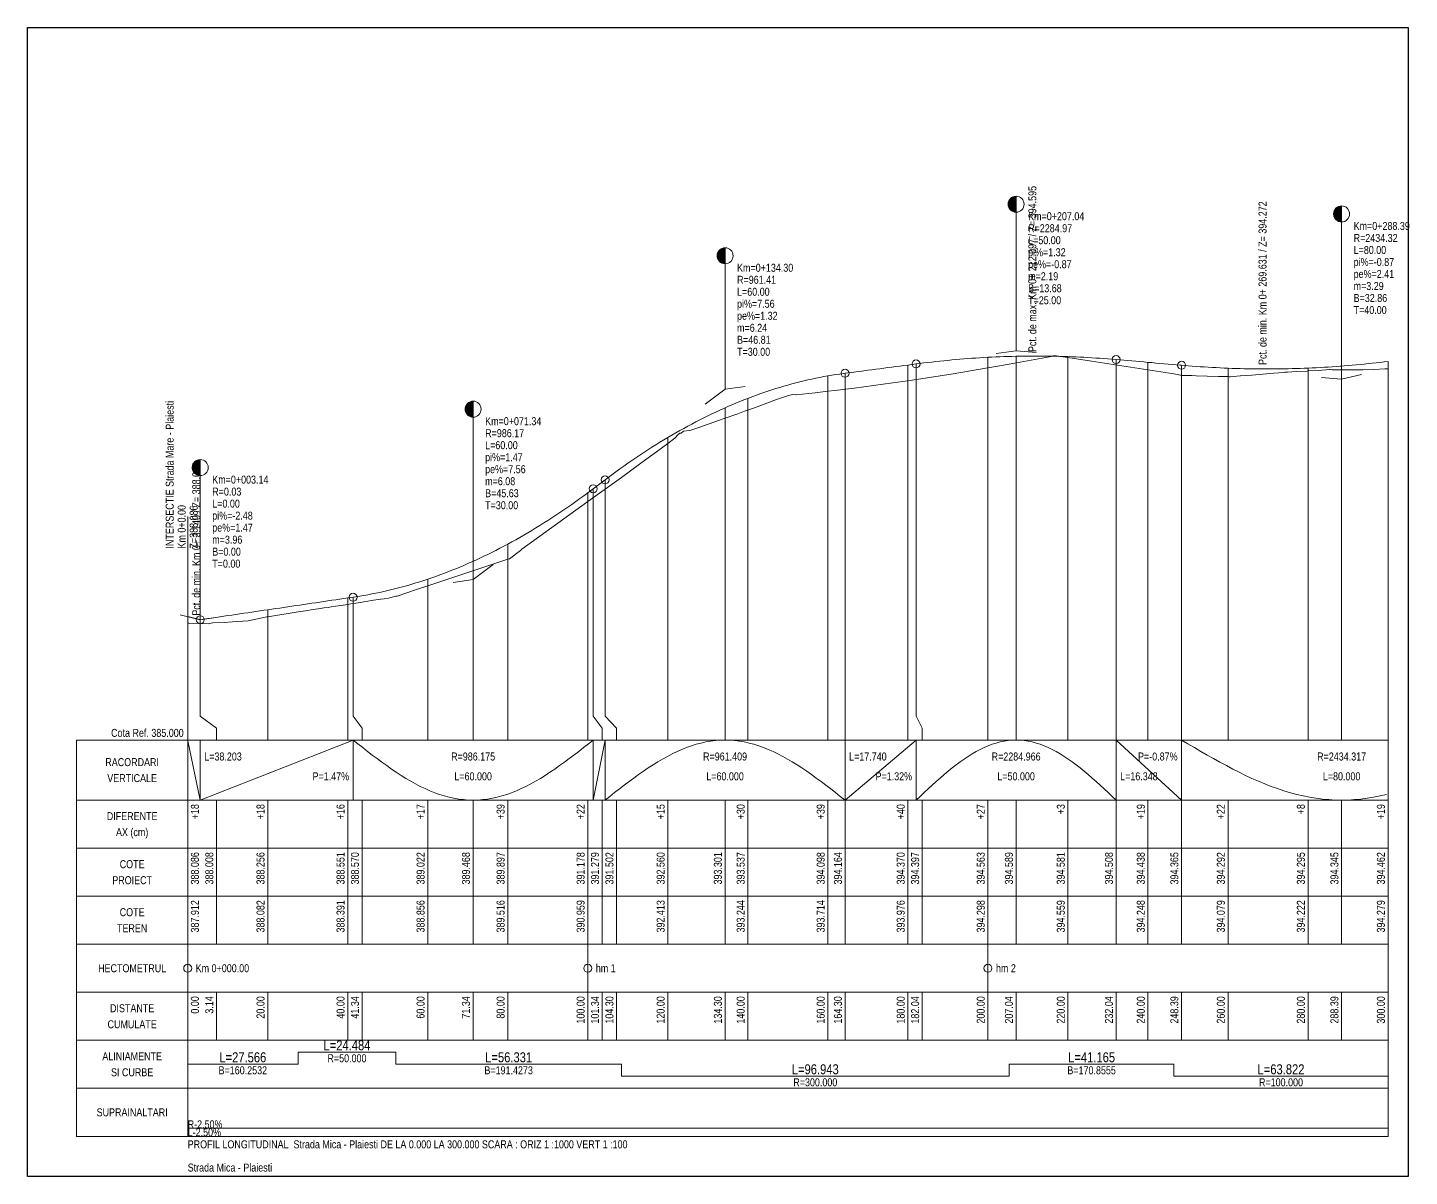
# Model space of a CAD drawing. Extents: x -600 to 1621, y -3670 to 287.
# Drawn here: x 0 to 345.3, y -3303.1 to -3016.1 of the extents above; entities that cross this region are included whole.
import ezdxf
from ezdxf.enums import TextEntityAlignment as Align

# ---------------------------------------------------------------- set-up
doc = ezdxf.new("R2010")
doc.units = 0
doc.layers.add('ARD-No Plot', color=7, linetype='Continuous', lineweight=0, plot=False)
doc.layers.add('Cartus', color=8, linetype='Continuous')
for name, color, linetype, lineweight in [('L-C. Ref', 7, 'Continuous', 0), ('L-cote-ex', 7, 'Continuous', 0), ('L-Cote-Pr', 7, 'Continuous', 0), ('L-Curbe', 7, 'Continuous', 0), ('L-Cut-Fill', 7, 'Continuous', 0), ('L-Design', 7, 'Continuous', 0), ('L-Exist', 7, 'Continuous', 0), ('L-Intersectii', 7, 'Continuous', 0), ('L-LINES', 7, 'Continuous', 0), ('L-Min-Max', 7, 'Continuous', 0), ('L-Pante-Tran', 7, 'Continuous', 0), ('L-rac-Vert', 7, 'Continuous', 0), ('L-TEXT', 7, 'Continuous', 0)]:
    doc.layers.add(name, color=color, linetype=linetype, lineweight=lineweight)
doc.styles.add('Arial', font='arial.ttf', dxfattribs={"width": 0.8})

# ---------------------------------------------------------------- blocks, each defined once
blk = doc.blocks.new('A3_TRANSV_ALIN_TIRENA')
at = {"layer": 'Cartus'}
blk.add_lwpolyline([(0, 0), (0, 287), (345, 287), (345, 0)], close=True, dxfattribs=at)

msp = doc.modelspace()

# ---------------------------------------------------------------- linework, layer by layer
at = {"layer": 'L-Curbe'}
for p, q in [((67.57, -3275.08), (67.57, -3272.08)), ((67.57, -3272.08), (92.05, -3272.08)), ((92.05, -3272.08), (92.05, -3275.08)), ((40, -3275.08), (67.57, -3275.08)), ((92.05, -3275.08), (148.38, -3275.08)), ((148.38, -3275.08), (148.38, -3278.08)), ((245.32, -3278.08), (245.32, -3275.08)), ((245.32, -3275.08), (286.49, -3275.08)), ((286.49, -3275.08), (286.49, -3278.08)), ((148.38, -3278.08), (245.32, -3278.08)), ((286.49, -3278.08), (340, -3278.08))]:
    msp.add_line(p, q, dxfattribs=at)
at = {"layer": 'L-Design'}
msp.add_lwpolyline([(40, -3163.22), (41, -3163.47), (42, -3163.72), (43, -3163.97), (43.14, -3164), (44, -3163.87), (45, -3163.73), (46, -3163.58), (47, -3163.43), (48, -3163.28), (49, -3163.14), (50, -3162.99), (51, -3162.84), (52, -3162.7), (53, -3162.55), (54, -3162.4), (55, -3162.25), (56, -3162.11), (57, -3161.96), (58, -3161.81), (59, -3161.66), (60, -3161.52), (61, -3161.37), (62, -3161.22), (63, -3161.08), (64, -3160.93), (65, -3160.78), (66, -3160.63), (67, -3160.49), (68, -3160.34), (69, -3160.19), (70, -3160.05), (71, -3159.9), (72, -3159.75), (73, -3159.6), (74, -3159.46), (75, -3159.31), (76, -3159.16), (77, -3159.01), (78, -3158.87), (79, -3158.72), (80, -3158.57), (81, -3158.43), (81.34, -3158.38), (82, -3158.28), (83, -3158.12), (84, -3157.95), (85, -3157.77), (86, -3157.58), (87, -3157.38), (88, -3157.17), (89, -3156.95), (90, -3156.72), (91, -3156.48), (92, -3156.23), (93, -3155.97), (94, -3155.7), (95, -3155.42), (96, -3155.13), (97, -3154.83), (98, -3154.52), (99, -3154.2), (100, -3153.86), (101, -3153.52), (102, -3153.17), (103, -3152.81), (104, -3152.44), (105, -3152.05), (106, -3151.66), (107, -3151.26), (108, -3150.85), (109, -3150.43), (110, -3149.99), (111, -3149.55), (111.34, -3149.4), (112, -3149.1), (113, -3148.63), (114, -3148.16), (115, -3147.68), (116, -3147.18), (117, -3146.68), (118, -3146.17), (119, -3145.64), (120, -3145.11), (121, -3144.56), (122, -3144.01), (123, -3143.44), (124, -3142.87), (125, -3142.28), (126, -3141.69), (127, -3141.08), (128, -3140.47), (129, -3139.84), (130, -3139.21), (131, -3138.56), (132, -3137.91), (133, -3137.24), (134, -3136.56), (135, -3135.88), (136, -3135.18), (137, -3134.48), (138, -3133.76), (139, -3133.03), (140, -3132.3), (141, -3131.55), (141.34, -3131.29), (142, -3130.79), (143, -3130.04), (144, -3129.28), (144.3, -3129.06), (145, -3128.53), (146, -3127.79), (147, -3127.05), (148, -3126.33), (149, -3125.62), (150, -3124.92), (151, -3124.23), (152, -3123.55), (153, -3122.88), (154, -3122.22), (155, -3121.57), (156, -3120.93), (157, -3120.3), (158, -3119.68), (159, -3119.07), (160, -3118.47), (161, -3117.89), (162, -3117.31), (163, -3116.74), (164, -3116.19), (165, -3115.64), (166, -3115.11), (167, -3114.58), (168, -3114.07), (169, -3113.56), (170, -3113.07), (171, -3112.59), (172, -3112.12), (173, -3111.65), (174, -3111.2), (174.3, -3111.07), (175, -3110.76), (176, -3110.33), (177, -3109.91), (178, -3109.5), (179, -3109.1), (180, -3108.71), (181, -3108.33), (182, -3107.96), (183, -3107.6), (184, -3107.25), (185, -3106.92), (186, -3106.59), (187, -3106.27), (188, -3105.97), (189, -3105.67), (190, -3105.39), (191, -3105.11), (192, -3104.85), (193, -3104.59), (194, -3104.35), (195, -3104.11), (196, -3103.89), (197, -3103.68), (198, -3103.48), (199, -3103.28), (200, -3103.1), (201, -3102.93), (202, -3102.77), (203, -3102.62), (204, -3102.48), (204.3, -3102.44), (205, -3102.35), (206, -3102.22), (207, -3102.09), (208, -3101.95), (209, -3101.82), (210, -3101.69), (211, -3101.56), (212, -3101.43), (213, -3101.3), (214, -3101.16), (215, -3101.03), (216, -3100.9), (217, -3100.77), (218, -3100.64), (219, -3100.51), (220, -3100.38), (221, -3100.24), (222, -3100.11), (222.04, -3100.11), (223, -3099.98), (224, -3099.86), (225, -3099.74), (226, -3099.62), (227, -3099.51), (228, -3099.4), (229, -3099.3), (230, -3099.2), (231, -3099.1), (232, -3099.01), (233, -3098.93), (234, -3098.85), (235, -3098.77), (236, -3098.7), (237, -3098.63), (238, -3098.57), (239, -3098.51), (240, -3098.45), (241, -3098.4), (242, -3098.35), (243, -3098.31), (244, -3098.27), (245, -3098.24), (246, -3098.21), (247, -3098.19), (247.04, -3098.19), (248, -3098.17), (249, -3098.15), (250, -3098.14), (251, -3098.13), (252, -3098.13), (253, -3098.13), (254, -3098.14), (255, -3098.15), (256, -3098.16), (257, -3098.18), (258, -3098.21), (259, -3098.23), (260, -3098.27), (261, -3098.3), (262, -3098.34), (263, -3098.39), (264, -3098.44), (265, -3098.49), (266, -3098.55), (267, -3098.62), (268, -3098.68), (269, -3098.76), (270, -3098.83), (271, -3098.91), (272, -3099), (272.04, -3099), (273, -3099.08), (274, -3099.17), (275, -3099.26), (276, -3099.35), (277, -3099.43), (278, -3099.52), (279, -3099.61), (280, -3099.7), (281, -3099.78), (282, -3099.87), (283, -3099.96), (284, -3100.04), (285, -3100.13), (286, -3100.22), (287, -3100.31), (288, -3100.39), (288.39, -3100.43), (289, -3100.48), (290, -3100.56), (291, -3100.64), (292, -3100.72), (293, -3100.79), (294, -3100.85), (295, -3100.91), (296, -3100.97), (297, -3101.03), (298, -3101.08), (299, -3101.12), (300, -3101.16), (301, -3101.2), (302, -3101.23), (303, -3101.26), (304, -3101.29), (305, -3101.31), (306, -3101.33), (307, -3101.34), (308, -3101.35), (309, -3101.35), (310, -3101.35), (311, -3101.35), (312, -3101.34), (313, -3101.33), (314, -3101.32), (315, -3101.3), (316, -3101.27), (317, -3101.24), (318, -3101.21), (319, -3101.17), (320, -3101.13), (321, -3101.09), (322, -3101.04), (323, -3100.99), (324, -3100.93), (325, -3100.87), (326, -3100.8), (327, -3100.73), (328, -3100.66), (328.39, -3100.63), (329, -3100.58), (330, -3100.5), (331, -3100.42), (332, -3100.33), (333, -3100.23), (334, -3100.13), (335, -3100.03), (336, -3099.93), (337, -3099.82), (338, -3099.7), (339, -3099.58), (340, -3099.46)], dxfattribs=at)
at = {"layer": 'L-Exist'}
for p, q in [((240.48, -3101.01), (245.32, -3100.14)), ((245.32, -3100.14), (256.27, -3098.13)), ((256.27, -3098.13), (256.4, -3098.09)), ((256.4, -3098.09), (256.57, -3098.08)), ((256.57, -3098.08), (256.63, -3098.07)), ((256.63, -3098.07), (256.72, -3098.05)), ((256.72, -3098.05), (256.94, -3098.04)), ((256.72, -3098.05), (256.72, -3098.05)), ((256.72, -3098.05), (256.72, -3098.05)), ((256.94, -3098.04), (257.12, -3098.04)), ((257.12, -3098.04), (260, -3098.49)), ((260, -3098.49), (265.89, -3099.4)), ((265.89, -3099.4), (280, -3101.59)), ((216.24, -3104.86), (220, -3104.32)), ((220, -3104.32), (221.09, -3104.16)), ((221.09, -3104.16), (225.93, -3103.42)), ((225.93, -3103.42), (230.78, -3102.66)), ((230.78, -3102.66), (235.63, -3101.85)), ((235.63, -3101.85), (240, -3101.1)), ((240, -3101.1), (240.48, -3101.01)), ((280, -3101.59), (286.49, -3102.6)), ((286.49, -3102.6), (286.91, -3102.67)), ((286.91, -3102.67), (288.15, -3102.91)), ((288.15, -3102.91), (288.15, -3102.91)), ((288.15, -3102.91), (288.51, -3102.96)), ((288.51, -3102.96), (289.26, -3102.98)), ((289.26, -3102.98), (290.92, -3103.02)), ((290.92, -3103.02), (292.04, -3103.07)), ((292.04, -3103.07), (294.81, -3103.17)), ((294.81, -3103.17), (297.59, -3103.23)), ((297.59, -3103.23), (299.69, -3103.26)), ((299.69, -3103.26), (299.69, -3103.26)), ((299.69, -3103.26), (300, -3103.28)), ((300, -3103.28), (300.36, -3103.31)), ((300.36, -3103.31), (300.58, -3103.32)), ((300.58, -3103.32), (303.02, -3103.07)), ((300.58, -3103.32), (300.58, -3103.32)), ((300.58, -3103.32), (300.58, -3103.32)), ((303.02, -3103.07), (303.14, -3103.06)), ((303.02, -3103.07), (303.02, -3103.07)), ((303.14, -3103.06), (305.91, -3102.87)), ((305.91, -3102.87), (308.69, -3102.65)), ((308.69, -3102.65), (311.46, -3102.42)), ((311.46, -3102.42), (313.92, -3102.21)), ((313.92, -3102.21), (314.24, -3102.19)), ((313.92, -3102.21), (313.92, -3102.21)), ((314.24, -3102.19), (314.88, -3102.14)), ((314.88, -3102.14), (317.01, -3102.03)), ((317.01, -3102.03), (319.79, -3101.87)), ((319.79, -3101.87), (320, -3101.86)), ((320, -3101.86), (322.56, -3101.7)), ((322.56, -3101.7), (325.34, -3101.52)), ((325.34, -3101.52), (325.53, -3101.51)), ((325.53, -3101.51), (326.06, -3101.59)), ((326.06, -3101.59), (326.06, -3101.59)), ((326.06, -3101.59), (328.11, -3101.61)), ((328.11, -3101.61), (330.89, -3101.6)), ((330.89, -3101.6), (333.66, -3101.55)), ((333.66, -3101.55), (336.44, -3101.46)), ((336.44, -3101.46), (339.21, -3101.33)), ((339.21, -3101.33), (340, -3101.29)), ((189.64, -3108.16), (191.1, -3107.7)), ((191.1, -3107.7), (192, -3107.8)), ((192, -3107.8), (192.11, -3107.81)), ((192.11, -3107.81), (196.85, -3107.3)), ((196.85, -3107.3), (200, -3106.94)), ((200, -3106.94), (201.7, -3106.74)), ((201.7, -3106.74), (206.55, -3106.15)), ((206.55, -3106.15), (211.39, -3105.52)), ((211.39, -3105.52), (216.24, -3104.86)), ((180, -3111.64), (182.31, -3110.8)), ((182.31, -3110.8), (187.16, -3109.02)), ((187.16, -3109.02), (188.92, -3108.37)), ((188.92, -3108.37), (189.64, -3108.16)), ((188.92, -3108.37), (188.92, -3108.37)), ((189.64, -3108.16), (189.64, -3108.16)), ((189.64, -3108.16), (189.64, -3108.16)), ((167.77, -3115.96), (172.62, -3114.27)), ((172.62, -3114.27), (174.11, -3113.74)), ((174.11, -3113.74), (177.46, -3112.53)), ((177.46, -3112.53), (179.2, -3111.92)), ((179.2, -3111.92), (180, -3111.64)), ((161.72, -3118.67), (162.62, -3117.72)), ((162.62, -3117.72), (162.92, -3117.45)), ((162.92, -3117.45), (162.95, -3117.43)), ((162.95, -3117.43), (163.37, -3117.4)), ((163.37, -3117.4), (163.94, -3116.86)), ((163.37, -3117.4), (163.37, -3117.4)), ((163.37, -3117.4), (163.37, -3117.4)), ((163.94, -3116.86), (165.48, -3116.74)), ((165.48, -3116.74), (167.77, -3115.96)), ((153.23, -3124.92), (158.07, -3121.37)), ((158.07, -3121.37), (160, -3119.95)), ((160, -3119.95), (161.72, -3118.67)), ((148.38, -3128.44), (153.23, -3124.92)), ((140, -3134.49), (148.38, -3128.44)), ((123.47, -3146.42), (140, -3134.49)), ((110.29, -3152.12), (120, -3148.91)), ((120, -3148.91), (120.45, -3148.77)), ((120.45, -3148.77), (123.18, -3146.74)), ((120.45, -3148.77), (120.45, -3148.77)), ((120.45, -3148.77), (120.45, -3148.77)), ((123.18, -3146.74), (123.47, -3146.42)), ((100, -3155.52), (110.29, -3152.12)), ((97.21, -3156.44), (100, -3155.52)), ((82.63, -3159.75), (84.52, -3159.45)), ((84.52, -3159.45), (86.4, -3159.15)), ((86.4, -3159.15), (88.2, -3158.87)), ((88.2, -3158.87), (88.28, -3158.86)), ((88.28, -3158.86), (89.09, -3158.81)), ((89.09, -3158.81), (90.17, -3158.58)), ((90.17, -3158.58), (90.76, -3158.45)), ((90.76, -3158.45), (92.05, -3158.15)), ((92.05, -3158.15), (92.06, -3158.15)), ((92.06, -3158.15), (92.36, -3158.08)), ((92.36, -3158.08), (97.21, -3156.44)), ((92.36, -3158.08), (92.36, -3158.08)), ((60.57, -3163.17), (67.57, -3162.06)), ((67.57, -3162.06), (69.45, -3161.76)), ((69.45, -3161.76), (71.33, -3161.47)), ((71.33, -3161.47), (73.22, -3161.19)), ((73.22, -3161.19), (74.06, -3161.06)), ((74.06, -3161.06), (75.1, -3160.92)), ((75.1, -3160.92), (75.87, -3160.82)), ((75.87, -3160.82), (76.98, -3160.65)), ((76.98, -3160.65), (78.87, -3160.35)), ((78.87, -3160.35), (80, -3160.17)), ((80, -3160.17), (80.75, -3160.05)), ((80.75, -3160.05), (82.63, -3159.75)), ((40, -3164.96), (40.15, -3164.89)), ((40, -3164.96), (40, -3164.96)), ((40, -3164.96), (40, -3164.96)), ((40.15, -3164.89), (40.18, -3164.88)), ((40.15, -3164.89), (40.15, -3164.89)), ((40.18, -3164.88), (40.22, -3164.87)), ((40.22, -3164.87), (40.25, -3164.86)), ((40.25, -3164.86), (40.25, -3164.86)), ((40.25, -3164.86), (45.08, -3165.05)), ((45.08, -3165.05), (46.25, -3164.77)), ((46.25, -3164.77), (49.09, -3164.74)), ((46.25, -3164.77), (46.25, -3164.77)), ((49.09, -3164.74), (51.16, -3164.55)), ((49.09, -3164.74), (49.09, -3164.74)), ((51.16, -3164.55), (55.13, -3164.28)), ((55.13, -3164.28), (59.79, -3163.32)), ((55.13, -3164.28), (55.13, -3164.28)), ((59.79, -3163.32), (59.94, -3163.27)), ((59.94, -3163.27), (60, -3163.26)), ((59.94, -3163.27), (59.94, -3163.27)), ((60, -3163.26), (60.57, -3163.17))]:
    msp.add_line(p, q, dxfattribs=at)
at = {"layer": 'L-Intersectii'}
msp.add_line((40, -3173.22), (40, -3138.22), dxfattribs=at)
at = {"layer": 'L-LINES'}
for p, q in [((220, -3194.08), (220, -3100.38)), ((222.04, -3188.08), (222.04, -3100.11)), ((240, -3194.08), (240, -3098.45)), ((247.04, -3194.08), (247.04, -3098.19)), ((260, -3194.08), (260, -3098.27)), ((272.04, -3194.08), (272.04, -3099)), ((280, -3194.08), (280, -3099.7)), ((288.39, -3194.08), (288.39, -3100.43)), ((328.39, -3194.08), (328.39, -3100.63)), ((340, -3194.08), (340, -3099.46)), ((200, -3194.08), (200, -3103.1)), ((204.3, -3194.08), (204.3, -3102.44)), ((300, -3194.08), (300, -3101.16)), ((320, -3194.08), (320, -3101.13)), ((174.3, -3194.08), (174.3, -3111.07)), ((180, -3194.08), (180, -3108.71)), ((160, -3194.08), (160, -3118.47)), ((141.34, -3188.08), (141.34, -3131.29)), ((144.3, -3188.08), (144.3, -3129.06)), ((140, -3194.08), (140, -3132.3)), ((120, -3194.08), (120, -3145.11)), ((111.34, -3194.08), (111.34, -3149.4)), ((100, -3194.08), (100, -3153.86)), ((80, -3194.08), (80, -3158.57)), ((81.34, -3188.08), (81.34, -3158.38)), ((60, -3194.08), (60, -3161.52)), ((40, -3194.08), (40, -3163.22)), ((43.14, -3188.08), (43.14, -3164)), ((47.2, -3191.08), (43.14, -3188.08)), ((83.6, -3191.08), (81.34, -3188.08)), ((143.6, -3191.08), (141.34, -3188.08)), ((147.2, -3191.08), (144.3, -3188.08)), ((223.6, -3191.08), (222.04, -3188.08)), ((12.24, -3209.08), (12.24, -3194.08)), ((12.24, -3194.08), (40, -3194.08)), ((40, -3194.08), (340, -3194.08)), ((40, -3209.08), (40, -3194.08)), ((47.2, -3194.08), (47.2, -3191.08)), ((83.6, -3194.08), (83.6, -3191.08)), ((143.6, -3194.08), (143.6, -3191.08)), ((147.2, -3194.08), (147.2, -3191.08)), ((223.6, -3194.08), (223.6, -3191.08)), ((340, -3209.08), (340, -3194.08)), ((12.24, -3221.08), (12.24, -3209.08)), ((12.24, -3209.08), (40, -3209.08)), ((40, -3209.08), (12.24, -3209.08)), ((40, -3209.08), (340, -3209.08)), ((40, -3221.08), (40, -3209.08)), ((40, -3209.08), (340, -3209.08)), ((40, -3221.08), (40, -3209.08)), ((47.2, -3221.08), (47.2, -3209.08)), ((60, -3221.08), (60, -3209.08)), ((80, -3221.08), (80, -3209.08)), ((83.6, -3221.08), (83.6, -3209.08)), ((100, -3221.08), (100, -3209.08)), ((111.34, -3221.08), (111.34, -3209.08)), ((120, -3221.08), (120, -3209.08)), ((140, -3221.08), (140, -3209.08)), ((143.6, -3221.08), (143.6, -3209.08)), ((147.2, -3221.08), (147.2, -3209.08)), ((160, -3221.08), (160, -3209.08)), ((174.3, -3221.08), (174.3, -3209.08)), ((180, -3221.08), (180, -3209.08)), ((200, -3221.08), (200, -3209.08)), ((204.3, -3221.08), (204.3, -3209.08)), ((220, -3221.08), (220, -3209.08)), ((223.6, -3221.08), (223.6, -3209.08)), ((240, -3221.08), (240, -3209.08)), ((247.04, -3221.08), (247.04, -3209.08)), ((260, -3221.08), (260, -3209.08)), ((272.04, -3221.08), (272.04, -3209.08)), ((280, -3221.08), (280, -3209.08)), ((288.39, -3221.08), (288.39, -3209.08)), ((300, -3221.08), (300, -3209.08)), ((320, -3221.08), (320, -3209.08)), ((328.39, -3221.08), (328.39, -3209.08)), ((340, -3221.08), (340, -3209.08)), ((340, -3221.08), (340, -3209.08)), ((12.24, -3233.08), (12.24, -3221.08)), ((12.24, -3221.08), (40, -3221.08)), ((40, -3221.08), (12.24, -3221.08)), ((40, -3221.08), (340, -3221.08)), ((40, -3221.08), (340, -3221.08)), ((40, -3233.08), (40, -3221.08)), ((47.2, -3233.08), (47.2, -3221.08)), ((60, -3233.08), (60, -3221.08)), ((80, -3233.08), (80, -3221.08)), ((83.6, -3233.08), (83.6, -3221.08)), ((100, -3233.08), (100, -3221.08)), ((111.34, -3233.08), (111.34, -3221.08)), ((120, -3233.08), (120, -3221.08)), ((140, -3233.08), (140, -3221.08)), ((143.6, -3233.08), (143.6, -3221.08)), ((147.2, -3233.08), (147.2, -3221.08)), ((160, -3233.08), (160, -3221.08)), ((174.3, -3233.08), (174.3, -3221.08)), ((180, -3233.08), (180, -3221.08)), ((200, -3233.08), (200, -3221.08)), ((204.3, -3233.08), (204.3, -3221.08)), ((220, -3233.08), (220, -3221.08)), ((223.6, -3233.08), (223.6, -3221.08)), ((240, -3233.08), (240, -3221.08)), ((247.04, -3233.08), (247.04, -3221.08)), ((260, -3233.08), (260, -3221.08)), ((272.04, -3233.08), (272.04, -3221.08)), ((280, -3233.08), (280, -3221.08)), ((288.39, -3233.08), (288.39, -3221.08)), ((300, -3233.08), (300, -3221.08)), ((320, -3233.08), (320, -3221.08)), ((328.39, -3233.08), (328.39, -3221.08)), ((340, -3233.08), (340, -3221.08)), ((12.24, -3245.08), (12.24, -3233.08)), ((12.24, -3233.08), (40, -3233.08)), ((40, -3233.08), (12.24, -3233.08)), ((40, -3233.08), (340, -3233.08)), ((40, -3233.08), (340, -3233.08)), ((40, -3245.08), (40, -3233.08)), ((47.2, -3245.08), (47.2, -3233.08)), ((60, -3245.08), (60, -3233.08)), ((80, -3245.08), (80, -3233.08)), ((83.6, -3245.08), (83.6, -3233.08)), ((100, -3245.08), (100, -3233.08)), ((111.34, -3245.08), (111.34, -3233.08)), ((120, -3245.08), (120, -3233.08)), ((140, -3245.08), (140, -3233.08)), ((143.6, -3245.08), (143.6, -3233.08)), ((147.2, -3245.08), (147.2, -3233.08)), ((160, -3245.08), (160, -3233.08)), ((174.3, -3245.08), (174.3, -3233.08)), ((180, -3245.08), (180, -3233.08)), ((200, -3245.08), (200, -3233.08)), ((204.3, -3245.08), (204.3, -3233.08)), ((220, -3245.08), (220, -3233.08)), ((223.6, -3245.08), (223.6, -3233.08)), ((240, -3245.08), (240, -3233.08)), ((247.04, -3245.08), (247.04, -3233.08)), ((260, -3245.08), (260, -3233.08)), ((272.04, -3245.08), (272.04, -3233.08)), ((280, -3245.08), (280, -3233.08)), ((288.39, -3245.08), (288.39, -3233.08)), ((300, -3245.08), (300, -3233.08)), ((320, -3245.08), (320, -3233.08)), ((328.39, -3245.08), (328.39, -3233.08)), ((340, -3245.08), (340, -3233.08)), ((12.24, -3257.08), (12.24, -3245.08)), ((12.24, -3245.08), (40, -3245.08)), ((40, -3245.08), (12.24, -3245.08)), ((40, -3245.08), (340, -3245.08)), ((40, -3257.08), (40, -3245.08)), ((40, -3257.08), (40, -3245.08)), ((40, -3245.08), (340, -3245.08)), ((140, -3257.08), (140, -3245.08)), ((240, -3257.08), (240, -3245.08)), ((340, -3257.08), (340, -3245.08)), ((12.24, -3269.08), (12.24, -3257.08)), ((12.24, -3257.08), (40, -3257.08)), ((40, -3257.08), (12.24, -3257.08)), ((40, -3257.08), (340, -3257.08)), ((40, -3257.08), (340, -3257.08)), ((40, -3269.08), (40, -3257.08)), ((47.2, -3269.08), (47.2, -3257.08)), ((60, -3269.08), (60, -3257.08)), ((80, -3269.08), (80, -3257.08)), ((83.6, -3269.08), (83.6, -3257.08)), ((100, -3269.08), (100, -3257.08)), ((111.34, -3269.08), (111.34, -3257.08)), ((120, -3269.08), (120, -3257.08)), ((140, -3269.08), (140, -3257.08)), ((143.6, -3269.08), (143.6, -3257.08)), ((147.2, -3269.08), (147.2, -3257.08)), ((160, -3269.08), (160, -3257.08)), ((174.3, -3269.08), (174.3, -3257.08)), ((180, -3269.08), (180, -3257.08)), ((200, -3269.08), (200, -3257.08)), ((204.3, -3269.08), (204.3, -3257.08)), ((220, -3269.08), (220, -3257.08)), ((223.6, -3269.08), (223.6, -3257.08)), ((240, -3269.08), (240, -3257.08)), ((247.04, -3269.08), (247.04, -3257.08)), ((260, -3269.08), (260, -3257.08)), ((272.04, -3269.08), (272.04, -3257.08)), ((280, -3269.08), (280, -3257.08)), ((288.39, -3269.08), (288.39, -3257.08)), ((300, -3269.08), (300, -3257.08)), ((320, -3269.08), (320, -3257.08)), ((328.39, -3269.08), (328.39, -3257.08)), ((340, -3269.08), (340, -3257.08)), ((12.24, -3281.08), (12.24, -3269.08)), ((12.24, -3269.08), (40, -3269.08)), ((40, -3269.08), (12.24, -3269.08)), ((40, -3269.08), (340, -3269.08)), ((40, -3281.08), (40, -3269.08)), ((40, -3269.08), (340, -3269.08)), ((340, -3281.08), (340, -3269.08)), ((12.24, -3293.08), (12.24, -3281.08)), ((12.24, -3281.08), (40, -3281.08)), ((40, -3281.08), (12.24, -3281.08)), ((40, -3281.08), (340, -3281.08)), ((40, -3293.08), (40, -3281.08)), ((40, -3281.08), (340, -3281.08)), ((340, -3293.08), (340, -3281.08)), ((40, -3293.08), (12.24, -3293.08)), ((40, -3293.08), (340, -3293.08))]:
    msp.add_line(p, q, dxfattribs=at)
for centre in [(40, -3251.08), (140, -3251.08), (240, -3251.08)]:
    msp.add_circle(centre, 1, dxfattribs=at)
at = {"layer": 'L-Pante-Tran'}
for p, q in [((40, -3291.08), (60, -3291.08)), ((40, -3291.08), (60, -3291.08)), ((60, -3291.08), (80, -3291.08)), ((60, -3291.08), (80, -3291.08)), ((80, -3291.08), (100, -3291.08)), ((80, -3291.08), (100, -3291.08)), ((100, -3291.08), (120, -3291.08)), ((100, -3291.08), (120, -3291.08)), ((120, -3291.08), (140, -3291.08)), ((120, -3291.08), (140, -3291.08)), ((140, -3291.08), (160, -3291.08)), ((140, -3291.08), (160, -3291.08)), ((160, -3291.08), (180, -3291.08)), ((160, -3291.08), (180, -3291.08)), ((180, -3291.08), (200, -3291.08)), ((180, -3291.08), (200, -3291.08)), ((200, -3291.08), (220, -3291.08)), ((200, -3291.08), (220, -3291.08)), ((220, -3291.08), (240, -3291.08)), ((220, -3291.08), (240, -3291.08)), ((240, -3291.08), (260, -3291.08)), ((240, -3291.08), (260, -3291.08)), ((260, -3291.08), (280, -3291.08)), ((260, -3291.08), (280, -3291.08)), ((280, -3291.08), (300, -3291.08)), ((280, -3291.08), (300, -3291.08)), ((300, -3291.08), (320, -3291.08)), ((300, -3291.08), (320, -3291.08)), ((320, -3291.08), (340, -3291.08)), ((320, -3291.08), (340, -3291.08))]:
    msp.add_line(p, q, dxfattribs=at)
at = {"layer": 'L-rac-Vert'}
for p, q in [((245.16, -3059.49), (245.16, -3060.88)), ((245.19, -3059.42), (245.19, -3060.95)), ((245.22, -3059.35), (245.22, -3061.02)), ((245.26, -3059.28), (245.26, -3061.09)), ((245.29, -3059.21), (245.29, -3061.16)), ((245.33, -3059.14), (245.33, -3061.23)), ((245.38, -3059.08), (245.38, -3061.3)), ((245.42, -3059.01), (245.42, -3061.36)), ((245.47, -3058.95), (245.47, -3061.42)), ((245.52, -3058.89), (245.52, -3061.49)), ((245.57, -3058.83), (245.57, -3061.54)), ((245.62, -3058.77), (245.62, -3061.6)), ((245.68, -3058.72), (245.68, -3061.66)), ((245.74, -3058.67), (245.74, -3061.71)), ((245.8, -3058.62), (245.8, -3061.76)), ((245.86, -3058.57), (245.86, -3061.8)), ((245.93, -3058.52), (245.93, -3061.85)), ((245.99, -3058.48), (245.99, -3061.89)), ((246.06, -3058.44), (246.06, -3061.93)), ((246.13, -3058.4), (246.13, -3061.97)), ((246.2, -3058.37), (246.2, -3062)), ((246.27, -3058.34), (246.27, -3062.03)), ((246.35, -3058.31), (246.35, -3062.06)), ((246.42, -3058.28), (246.42, -3062.09)), ((246.5, -3058.26), (246.5, -3062.11)), ((246.57, -3058.24), (246.57, -3062.13)), ((246.65, -3058.22), (246.65, -3062.15)), ((246.73, -3058.21), (246.73, -3062.16)), ((246.8, -3058.2), (246.8, -3062.17)), ((246.88, -3058.19), (246.88, -3062.18)), ((246.96, -3058.19), (246.96, -3062.18)), ((247.04, -3096.82), (247.04, -3058.19)), ((245.04, -3060.03), (245.04, -3060.34)), ((245.04, -3060.11), (245.04, -3060.26)), ((245.05, -3059.95), (245.05, -3060.42)), ((245.06, -3059.87), (245.06, -3060.5)), ((245.08, -3059.8), (245.08, -3060.58)), ((245.09, -3059.72), (245.09, -3060.65)), ((245.11, -3059.64), (245.11, -3060.73)), ((245.14, -3059.57), (245.14, -3060.8)), ((326.39, -3062.47), (326.39, -3062.79)), ((326.39, -3062.55), (326.39, -3062.71)), ((326.4, -3062.4), (326.4, -3062.87)), ((326.41, -3062.32), (326.41, -3062.94)), ((326.42, -3062.24), (326.42, -3063.02)), ((326.44, -3062.16), (326.44, -3063.1)), ((326.46, -3062.09), (326.46, -3063.17)), ((326.48, -3062.01), (326.48, -3063.25)), ((326.51, -3061.94), (326.51, -3063.32)), ((326.54, -3061.87), (326.54, -3063.4)), ((326.57, -3061.79), (326.57, -3063.47)), ((326.6, -3061.72), (326.6, -3063.54)), ((326.64, -3061.65), (326.64, -3063.61)), ((326.68, -3061.59), (326.68, -3063.68)), ((326.72, -3061.52), (326.72, -3063.74)), ((326.77, -3061.46), (326.77, -3063.81)), ((326.82, -3061.39), (326.82, -3063.87)), ((326.87, -3061.33), (326.87, -3063.93)), ((326.92, -3061.27), (326.92, -3063.99)), ((326.97, -3061.22), (326.97, -3064.05)), ((327.03, -3061.16), (327.03, -3064.1)), ((327.09, -3061.11), (327.09, -3064.15)), ((327.15, -3061.06), (327.15, -3064.2)), ((327.21, -3061.01), (327.21, -3064.25)), ((327.27, -3060.97), (327.27, -3064.29)), ((327.34, -3060.93), (327.34, -3064.34)), ((327.41, -3060.89), (327.41, -3064.38)), ((327.48, -3060.85), (327.48, -3064.41)), ((327.55, -3060.82), (327.55, -3064.45)), ((327.62, -3060.78), (327.62, -3064.48)), ((327.69, -3060.76), (327.69, -3064.51)), ((327.77, -3060.73), (327.77, -3064.53)), ((327.84, -3060.71), (327.84, -3064.56)), ((327.92, -3060.69), (327.92, -3064.58)), ((328, -3060.67), (328, -3064.59)), ((328.07, -3060.66), (328.07, -3064.61)), ((328.15, -3060.65), (328.15, -3064.62)), ((328.23, -3060.64), (328.23, -3064.63)), ((328.31, -3060.63), (328.31, -3064.63)), ((328.39, -3103.92), (328.39, -3060.63)), ((172.3, -3072.91), (172.3, -3073.23)), ((172.3, -3072.99), (172.3, -3073.15)), ((172.31, -3072.83), (172.31, -3073.3)), ((172.32, -3072.76), (172.32, -3073.38)), ((172.34, -3072.68), (172.34, -3073.46)), ((172.35, -3072.6), (172.35, -3073.54)), ((172.37, -3072.53), (172.37, -3073.61)), ((172.4, -3072.45), (172.4, -3073.69)), ((172.42, -3072.38), (172.42, -3073.76)), ((172.45, -3072.3), (172.45, -3073.83)), ((172.48, -3072.23), (172.48, -3073.91)), ((172.52, -3072.16), (172.52, -3073.98)), ((172.55, -3072.09), (172.55, -3074.05)), ((172.59, -3072.02), (172.59, -3074.11)), ((172.64, -3071.96), (172.64, -3074.18)), ((172.68, -3071.89), (172.68, -3074.24)), ((172.73, -3071.83), (172.73, -3074.31)), ((172.78, -3071.77), (172.78, -3074.37)), ((172.83, -3071.71), (172.83, -3074.43)), ((172.88, -3071.65), (172.88, -3074.48)), ((172.94, -3071.6), (172.94, -3074.54)), ((173, -3071.55), (173, -3074.59)), ((173.06, -3071.5), (173.06, -3074.64)), ((173.12, -3071.45), (173.12, -3074.69)), ((173.19, -3071.41), (173.19, -3074.73)), ((173.25, -3071.36), (173.25, -3074.77)), ((173.32, -3071.32), (173.32, -3074.81)), ((173.39, -3071.29), (173.39, -3074.85)), ((173.46, -3071.25), (173.46, -3074.88)), ((173.53, -3071.22), (173.53, -3074.92)), ((173.61, -3071.19), (173.61, -3074.94)), ((173.68, -3071.17), (173.68, -3074.97)), ((173.76, -3071.14), (173.76, -3074.99)), ((173.83, -3071.12), (173.83, -3075.01)), ((173.91, -3071.11), (173.91, -3075.03)), ((173.99, -3071.09), (173.99, -3075.04)), ((174.06, -3071.08), (174.06, -3075.05)), ((174.14, -3071.07), (174.14, -3075.06)), ((174.22, -3071.07), (174.22, -3075.07)), ((174.3, -3106.39), (174.3, -3071.07)), ((242.04, -3097.48), (247.04, -3096.82)), ((247.04, -3096.82), (252.04, -3097.26)), ((323.39, -3103.48), (328.39, -3103.92)), ((328.39, -3103.92), (333.39, -3102.71)), ((169.3, -3110.17), (174.3, -3106.39)), ((174.3, -3106.39), (179.3, -3105.73)), ((109.34, -3111.32), (109.34, -3111.47)), ((109.35, -3111.24), (109.35, -3111.55)), ((109.36, -3111.16), (109.36, -3111.63)), ((109.37, -3111.08), (109.37, -3111.71)), ((109.38, -3111.01), (109.38, -3111.79)), ((109.4, -3110.93), (109.4, -3111.86)), ((109.42, -3110.85), (109.42, -3111.94)), ((109.44, -3110.78), (109.44, -3112.01)), ((109.47, -3110.7), (109.47, -3112.09)), ((109.5, -3110.63), (109.5, -3112.16)), ((109.53, -3110.56), (109.53, -3112.23)), ((109.56, -3110.49), (109.56, -3112.3)), ((109.6, -3110.42), (109.6, -3112.37)), ((109.64, -3110.35), (109.64, -3112.44)), ((109.68, -3110.28), (109.68, -3112.51)), ((109.72, -3110.22), (109.72, -3112.57)), ((109.77, -3110.16), (109.77, -3112.63)), ((109.82, -3110.1), (109.82, -3112.69)), ((109.87, -3110.04), (109.87, -3112.75)), ((109.93, -3109.98), (109.93, -3112.81)), ((109.99, -3109.93), (109.99, -3112.86)), ((110.04, -3109.87), (110.04, -3112.92)), ((110.1, -3109.82), (110.1, -3112.97)), ((110.17, -3109.78), (110.17, -3113.01)), ((110.23, -3109.73), (110.23, -3113.06)), ((110.3, -3109.69), (110.3, -3113.1)), ((110.37, -3109.65), (110.37, -3113.14)), ((110.44, -3109.61), (110.44, -3113.18)), ((110.51, -3109.58), (110.51, -3113.21)), ((110.58, -3109.55), (110.58, -3113.24)), ((110.65, -3109.52), (110.65, -3113.27)), ((110.72, -3109.49), (110.72, -3113.3)), ((110.8, -3109.47), (110.8, -3113.32)), ((110.88, -3109.45), (110.88, -3113.34)), ((110.95, -3109.43), (110.95, -3113.36)), ((111.03, -3109.42), (111.03, -3113.37)), ((111.11, -3109.41), (111.11, -3113.38)), ((111.19, -3109.4), (111.19, -3113.39)), ((111.26, -3109.4), (111.26, -3113.39)), ((111.34, -3153.96), (111.34, -3109.4)), ((41.36, -3125.09), (41.36, -3126.91)), ((41.39, -3125.02), (41.39, -3126.98)), ((41.43, -3124.95), (41.43, -3127.04)), ((41.48, -3124.89), (41.48, -3127.11)), ((41.52, -3124.82), (41.52, -3127.18)), ((41.57, -3124.76), (41.57, -3127.24)), ((41.62, -3124.7), (41.62, -3127.3)), ((41.67, -3124.64), (41.67, -3127.36)), ((41.73, -3124.59), (41.73, -3127.41)), ((41.78, -3124.53), (41.78, -3127.47)), ((41.84, -3124.48), (41.84, -3127.52)), ((41.9, -3124.43), (41.9, -3127.57)), ((41.96, -3124.38), (41.96, -3127.62)), ((42.03, -3124.34), (42.03, -3127.66)), ((42.09, -3124.29), (42.09, -3127.7)), ((42.16, -3124.25), (42.16, -3127.74)), ((42.23, -3124.22), (42.23, -3127.78)), ((42.3, -3124.18), (42.3, -3127.82)), ((42.37, -3124.15), (42.37, -3127.85)), ((42.45, -3124.12), (42.45, -3127.88)), ((42.52, -3124.1), (42.52, -3127.9)), ((42.6, -3124.07), (42.6, -3127.92)), ((42.67, -3124.05), (42.67, -3127.94)), ((42.75, -3124.04), (42.75, -3127.96)), ((42.83, -3124.02), (42.83, -3127.98)), ((42.9, -3124.01), (42.9, -3127.99)), ((42.98, -3124.01), (42.98, -3127.99)), ((43.06, -3124), (43.06, -3128)), ((43.14, -3164), (43.14, -3124)), ((41.14, -3125.92), (41.14, -3126.08)), ((41.15, -3125.76), (41.15, -3126.23)), ((41.15, -3125.84), (41.15, -3126.16)), ((41.16, -3125.69), (41.16, -3126.31)), ((41.18, -3125.61), (41.18, -3126.39)), ((41.19, -3125.53), (41.19, -3126.47)), ((41.21, -3125.46), (41.21, -3126.54)), ((41.24, -3125.38), (41.24, -3126.62)), ((41.26, -3125.31), (41.26, -3126.69)), ((41.29, -3125.23), (41.29, -3126.77)), ((41.32, -3125.16), (41.32, -3126.84)), ((111.34, -3153.96), (116.34, -3150.18)), ((106.34, -3154.69), (111.34, -3153.96)), ((38.14, -3162.76), (43.14, -3164)), ((43.14, -3164), (48.14, -3163.26)), ((43.14, -3209.08), (43.14, -3194.08)), ((43.14, -3209.08), (43.14, -3194.08)), ((43.14, -3195.02), (43.14, -3194.08)), ((43.14, -3194.08), (43.14, -3195.02)), ((43.14, -3209.08), (81.34, -3194.08)), ((81.34, -3209.08), (81.34, -3194.08)), ((82.54, -3195.02), (81.34, -3194.08)), ((141.34, -3194.08), (140.14, -3195.02)), ((141.34, -3209.08), (141.34, -3194.08)), ((141.34, -3209.08), (144.3, -3194.08)), ((144.3, -3209.08), (144.3, -3194.08)), ((171.9, -3194.2), (170.7, -3194.34)), ((173.1, -3194.11), (171.9, -3194.2)), ((174.3, -3194.08), (173.1, -3194.11)), ((175.5, -3194.11), (174.3, -3194.08)), ((176.7, -3194.2), (175.5, -3194.11)), ((177.9, -3194.34), (176.7, -3194.2)), ((204.3, -3209.08), (204.3, -3194.08)), ((204.3, -3209.08), (222.04, -3194.08)), ((222.04, -3209.08), (222.04, -3194.08)), ((245.04, -3194.2), (244.04, -3194.34)), ((246.04, -3194.11), (245.04, -3194.2)), ((247.04, -3194.08), (246.04, -3194.11)), ((248.04, -3194.11), (247.04, -3194.08)), ((249.04, -3194.2), (248.04, -3194.11)), ((250.04, -3194.34), (249.04, -3194.2)), ((272.04, -3209.08), (272.04, -3194.08)), ((272.04, -3194.08), (288.39, -3209.08)), ((288.39, -3209.08), (288.39, -3194.08)), ((289.99, -3195.02), (288.39, -3194.08)), ((40, -3194.23), (43.14, -3209.08)), ((43.14, -3195.96), (43.14, -3195.02)), ((43.14, -3195.02), (43.14, -3195.96)), ((43.14, -3196.89), (43.14, -3195.96)), ((43.14, -3195.96), (43.14, -3196.89)), ((43.14, -3197.81), (43.14, -3196.89)), ((43.14, -3196.89), (43.14, -3197.81)), ((83.74, -3195.96), (82.54, -3195.02)), ((84.94, -3196.89), (83.74, -3195.96)), ((86.14, -3197.81), (84.94, -3196.89)), ((137.74, -3196.89), (136.54, -3197.81)), ((138.94, -3195.96), (137.74, -3196.89)), ((140.14, -3195.02), (138.94, -3195.96)), ((161.1, -3197.52), (159.9, -3198.14)), ((162.3, -3196.94), (161.1, -3197.52)), ((163.5, -3196.41), (162.3, -3196.94)), ((164.7, -3195.93), (163.5, -3196.41)), ((165.9, -3195.51), (164.7, -3195.93)), ((167.1, -3195.13), (165.9, -3195.51)), ((168.3, -3194.81), (167.1, -3195.13)), ((169.5, -3194.55), (168.3, -3194.81)), ((170.7, -3194.34), (169.5, -3194.55)), ((179.1, -3194.55), (177.9, -3194.34)), ((180.3, -3194.81), (179.1, -3194.55)), ((181.5, -3195.13), (180.3, -3194.81)), ((182.7, -3195.51), (181.5, -3195.13)), ((183.9, -3195.93), (182.7, -3195.51)), ((185.1, -3196.41), (183.9, -3195.93)), ((186.3, -3196.94), (185.1, -3196.41)), ((187.5, -3197.52), (186.3, -3196.94)), ((188.7, -3198.14), (187.5, -3197.52)), ((236.04, -3197.52), (235.04, -3198.14)), ((237.04, -3196.94), (236.04, -3197.52)), ((238.04, -3196.41), (237.04, -3196.94)), ((239.04, -3195.93), (238.04, -3196.41)), ((240.04, -3195.51), (239.04, -3195.93)), ((241.04, -3195.13), (240.04, -3195.51)), ((242.04, -3194.81), (241.04, -3195.13)), ((243.04, -3194.55), (242.04, -3194.81)), ((244.04, -3194.34), (243.04, -3194.55)), ((251.04, -3194.55), (250.04, -3194.34)), ((252.04, -3194.81), (251.04, -3194.55)), ((253.04, -3195.13), (252.04, -3194.81)), ((254.04, -3195.51), (253.04, -3195.13)), ((255.04, -3195.93), (254.04, -3195.51)), ((256.04, -3196.41), (255.04, -3195.93)), ((257.04, -3196.94), (256.04, -3196.41)), ((258.04, -3197.52), (257.04, -3196.94)), ((259.04, -3198.14), (258.04, -3197.52)), ((291.59, -3195.96), (289.99, -3195.02)), ((293.19, -3196.89), (291.59, -3195.96)), ((294.79, -3197.81), (293.19, -3196.89)), ((43.14, -3198.71), (43.14, -3197.81)), ((43.14, -3197.81), (43.14, -3198.71)), ((43.14, -3199.6), (43.14, -3198.71)), ((43.14, -3198.71), (43.14, -3199.6)), ((43.14, -3200.47), (43.14, -3199.6)), ((43.14, -3199.6), (43.14, -3200.47)), ((43.14, -3201.31), (43.14, -3200.47)), ((43.14, -3200.47), (43.14, -3201.31)), ((87.34, -3198.71), (86.14, -3197.81)), ((88.54, -3199.6), (87.34, -3198.71)), ((89.74, -3200.47), (88.54, -3199.6)), ((90.94, -3201.31), (89.74, -3200.47)), ((132.94, -3200.47), (131.74, -3201.31)), ((134.14, -3199.6), (132.94, -3200.47)), ((135.34, -3198.71), (134.14, -3199.6)), ((136.54, -3197.81), (135.34, -3198.71)), ((155.1, -3201.04), (153.9, -3201.85)), ((156.3, -3200.26), (155.1, -3201.04)), ((157.5, -3199.52), (156.3, -3200.26)), ((158.7, -3198.81), (157.5, -3199.52)), ((159.9, -3198.14), (158.7, -3198.81)), ((189.9, -3198.81), (188.7, -3198.14)), ((191.1, -3199.52), (189.9, -3198.81)), ((192.3, -3200.26), (191.1, -3199.52)), ((193.5, -3201.04), (192.3, -3200.26)), ((194.7, -3201.85), (193.5, -3201.04)), ((231.04, -3201.04), (230.04, -3201.85)), ((232.04, -3200.26), (231.04, -3201.04)), ((233.04, -3199.52), (232.04, -3200.26)), ((234.04, -3198.81), (233.04, -3199.52)), ((235.04, -3198.14), (234.04, -3198.81)), ((260.04, -3198.81), (259.04, -3198.14)), ((261.04, -3199.52), (260.04, -3198.81)), ((262.04, -3200.26), (261.04, -3199.52)), ((263.04, -3201.04), (262.04, -3200.26)), ((264.04, -3201.85), (263.04, -3201.04)), ((296.39, -3198.71), (294.79, -3197.81)), ((297.99, -3199.6), (296.39, -3198.71)), ((299.59, -3200.47), (297.99, -3199.6)), ((301.19, -3201.31), (299.59, -3200.47)), ((43.14, -3202.12), (43.14, -3201.31)), ((43.14, -3201.31), (43.14, -3202.12)), ((43.14, -3202.9), (43.14, -3202.12)), ((43.14, -3202.12), (43.14, -3202.9)), ((43.14, -3203.64), (43.14, -3202.9)), ((43.14, -3202.9), (43.14, -3203.64)), ((43.14, -3204.35), (43.14, -3203.64)), ((43.14, -3203.64), (43.14, -3204.35)), ((43.14, -3205.01), (43.14, -3204.35)), ((43.14, -3204.35), (43.14, -3205.01)), ((92.14, -3202.12), (90.94, -3201.31)), ((93.34, -3202.9), (92.14, -3202.12)), ((94.54, -3203.64), (93.34, -3202.9)), ((95.74, -3204.35), (94.54, -3203.64)), ((96.94, -3205.01), (95.74, -3204.35)), ((126.94, -3204.35), (125.74, -3205.01)), ((128.14, -3203.64), (126.94, -3204.35)), ((129.34, -3202.9), (128.14, -3203.64)), ((130.54, -3202.12), (129.34, -3202.9)), ((131.74, -3201.31), (130.54, -3202.12)), ((150.3, -3204.44), (149.1, -3205.35)), ((151.5, -3203.56), (150.3, -3204.44)), ((152.7, -3202.69), (151.5, -3203.56)), ((153.9, -3201.85), (152.7, -3202.69)), ((195.9, -3202.69), (194.7, -3201.85)), ((197.1, -3203.56), (195.9, -3202.69)), ((198.3, -3204.44), (197.1, -3203.56)), ((199.5, -3205.35), (198.3, -3204.44)), ((227.04, -3204.44), (226.04, -3205.35)), ((228.04, -3203.56), (227.04, -3204.44)), ((229.04, -3202.69), (228.04, -3203.56)), ((230.04, -3201.85), (229.04, -3202.69)), ((265.04, -3202.69), (264.04, -3201.85)), ((266.04, -3203.56), (265.04, -3202.69)), ((267.04, -3204.44), (266.04, -3203.56)), ((268.04, -3205.35), (267.04, -3204.44)), ((302.79, -3202.12), (301.19, -3201.31)), ((304.39, -3202.9), (302.79, -3202.12)), ((305.99, -3203.64), (304.39, -3202.9)), ((307.59, -3204.35), (305.99, -3203.64)), ((309.19, -3205.01), (307.59, -3204.35)), ((43.14, -3205.64), (43.14, -3205.01)), ((43.14, -3205.01), (43.14, -3205.64)), ((43.14, -3206.21), (43.14, -3205.64)), ((43.14, -3205.64), (43.14, -3206.21)), ((43.14, -3206.74), (43.14, -3206.21)), ((43.14, -3206.21), (43.14, -3206.74)), ((43.14, -3207.22), (43.14, -3206.74)), ((43.14, -3206.74), (43.14, -3207.22)), ((43.14, -3207.65), (43.14, -3207.22)), ((43.14, -3207.22), (43.14, -3207.65)), ((43.14, -3208.03), (43.14, -3207.65)), ((43.14, -3207.65), (43.14, -3208.03)), ((43.14, -3208.34), (43.14, -3208.03)), ((43.14, -3208.03), (43.14, -3208.34)), ((98.14, -3205.64), (96.94, -3205.01)), ((99.34, -3206.21), (98.14, -3205.64)), ((100.54, -3206.74), (99.34, -3206.21)), ((101.74, -3207.22), (100.54, -3206.74)), ((102.94, -3207.65), (101.74, -3207.22)), ((104.14, -3208.03), (102.94, -3207.65)), ((105.34, -3208.34), (104.14, -3208.03)), ((118.54, -3208.03), (117.34, -3208.34)), ((119.74, -3207.65), (118.54, -3208.03)), ((120.94, -3207.22), (119.74, -3207.65)), ((122.14, -3206.74), (120.94, -3207.22)), ((123.34, -3206.21), (122.14, -3206.74)), ((124.54, -3205.64), (123.34, -3206.21)), ((125.74, -3205.01), (124.54, -3205.64)), ((146.7, -3207.2), (145.5, -3208.14)), ((147.9, -3206.27), (146.7, -3207.2)), ((149.1, -3205.35), (147.9, -3206.27)), ((200.7, -3206.27), (199.5, -3205.35)), ((201.9, -3207.2), (200.7, -3206.27)), ((203.1, -3208.14), (201.9, -3207.2)), ((224.04, -3207.2), (223.04, -3208.14)), ((225.04, -3206.27), (224.04, -3207.2)), ((226.04, -3205.35), (225.04, -3206.27)), ((269.04, -3206.27), (268.04, -3205.35)), ((270.04, -3207.2), (269.04, -3206.27)), ((271.04, -3208.14), (270.04, -3207.2)), ((310.79, -3205.64), (309.19, -3205.01)), ((312.39, -3206.21), (310.79, -3205.64)), ((313.99, -3206.74), (312.39, -3206.21)), ((315.59, -3207.22), (313.99, -3206.74)), ((317.19, -3207.65), (315.59, -3207.22)), ((318.79, -3208.03), (317.19, -3207.65)), ((320.39, -3208.34), (318.79, -3208.03)), ((337.99, -3208.03), (336.39, -3208.34)), ((339.59, -3207.65), (337.99, -3208.03)), ((43.14, -3208.61), (43.14, -3208.34)), ((43.14, -3208.34), (43.14, -3208.61)), ((43.14, -3208.81), (43.14, -3208.61)), ((43.14, -3208.61), (43.14, -3208.81)), ((43.14, -3208.96), (43.14, -3208.81)), ((43.14, -3208.81), (43.14, -3208.96)), ((43.14, -3209.05), (43.14, -3208.96)), ((43.14, -3208.96), (43.14, -3209.05)), ((43.14, -3209.08), (43.14, -3209.05)), ((43.14, -3209.05), (43.14, -3209.08)), ((106.54, -3208.61), (105.34, -3208.34)), ((107.74, -3208.81), (106.54, -3208.61)), ((108.94, -3208.96), (107.74, -3208.81)), ((110.14, -3209.05), (108.94, -3208.96)), ((111.34, -3209.08), (110.14, -3209.05)), ((112.54, -3209.05), (111.34, -3209.08)), ((113.74, -3208.96), (112.54, -3209.05)), ((114.94, -3208.81), (113.74, -3208.96)), ((116.14, -3208.61), (114.94, -3208.81)), ((117.34, -3208.34), (116.14, -3208.61)), ((145.5, -3208.14), (144.3, -3209.08)), ((204.3, -3209.08), (203.1, -3208.14)), ((223.04, -3208.14), (222.04, -3209.08)), ((272.04, -3209.08), (271.04, -3208.14)), ((321.99, -3208.61), (320.39, -3208.34)), ((323.59, -3208.81), (321.99, -3208.61)), ((325.19, -3208.96), (323.59, -3208.81)), ((326.79, -3209.05), (325.19, -3208.96)), ((328.39, -3209.08), (326.79, -3209.05)), ((329.99, -3209.05), (328.39, -3209.08)), ((331.59, -3208.96), (329.99, -3209.05)), ((333.19, -3208.81), (331.59, -3208.96)), ((334.79, -3208.61), (333.19, -3208.81)), ((336.39, -3208.34), (334.79, -3208.61))]:
    msp.add_line(p, q, dxfattribs=at)
for centre, radius in [((247.04, -3060.19), 2), ((328.39, -3062.63), 2), ((174.3, -3073.07), 2), ((222.04, -3100.11), 1), ((272.04, -3099), 1), ((288.39, -3100.43), 1), ((204.3, -3102.44), 1), ((111.34, -3111.4), 2), ((43.14, -3126), 2), ((144.3, -3129.06), 1), ((141.34, -3131.29), 1), ((81.34, -3158.38), 1), ((43.14, -3164), 1), ((43.14, -3164), 1)]:
    msp.add_circle(centre, radius, dxfattribs=at)

# ---------------------------------------------------------------- block references
at = {"layer": 'L-LINES'}
msp.add_blockref('A3_TRANSV_ALIN_TIRENA', (0, -3303.08), dxfattribs=at)

# ---------------------------------------------------------------- texts
at = {"layer": 'ARD-No Plot', "style": 'Arial', "width": 0.8}
msp.add_text('Strada Mica - Plaiesti', height=2, dxfattribs=at).set_placement((40, -3301.88))
at = {"layer": 'L-C. Ref', "style": 'Arial', "width": 0.8}
msp.add_text('Cota Ref. 385.000', height=2, dxfattribs=at).set_placement((39, -3193.28), align=Align.RIGHT)
at = {"layer": 'L-cote-ex', "style": 'Arial', "width": 0.8}
for s, p in [('387.912', (42.8, -3234.08)), ('387.912', (42.8, -3234.08)), ('387.912', (42.8, -3234.08)), ('388.082', (59.2, -3234.08)), ('388.391', (79.2, -3234.08)), ('388.856', (99.2, -3234.08)), ('389.516', (119.2, -3234.08)), ('390.959', (139.2, -3234.08)), ('392.413', (159.2, -3234.08)), ('393.244', (179.2, -3234.08)), ('393.714', (199.2, -3234.08)), ('393.976', (219.2, -3234.08)), ('394.298', (239.2, -3234.08)), ('394.559', (259.2, -3234.08)), ('394.248', (279.2, -3234.08)), ('394.079', (299.2, -3234.08)), ('394.222', (319.2, -3234.08)), ('394.279', (339.2, -3234.08))]:
    msp.add_text(s, height=2, rotation=90, dxfattribs=at).set_placement(p, align=Align.RIGHT)
at = {"layer": 'L-Cote-Pr', "style": 'Arial', "width": 0.8}
for s, p in [('COTE', (26.12, -3226.08)), ('PROIECT', (26.12, -3230.08))]:
    msp.add_text(s, height=2, dxfattribs=at).set_placement(p, align=Align.CENTER)
for s, p in [('388.086', (42.8, -3222.08)), ('388.008', (46.4, -3222.08)), ('388.256', (59.2, -3222.08)), ('388.551', (79.2, -3222.08)), ('388.570', (82.8, -3222.08)), ('389.022', (99.2, -3222.08)), ('389.468', (110.54, -3222.08)), ('389.897', (119.2, -3222.08)), ('391.178', (139.2, -3222.08)), ('391.279', (142.8, -3222.08)), ('391.502', (146.4, -3222.08)), ('392.560', (159.2, -3222.08)), ('393.301', (173.5, -3222.08)), ('393.537', (179.2, -3222.08)), ('394.098', (199.2, -3222.08)), ('394.164', (203.5, -3222.08)), ('394.370', (219.2, -3222.08)), ('394.397', (222.8, -3222.08)), ('394.563', (239.2, -3222.08)), ('394.589', (246.24, -3222.08)), ('394.581', (259.2, -3222.08)), ('394.508', (271.24, -3222.08)), ('394.438', (279.2, -3222.08)), ('394.365', (287.59, -3222.08)), ('394.292', (299.2, -3222.08)), ('394.295', (319.2, -3222.08)), ('394.345', (327.59, -3222.08)), ('394.462', (339.2, -3222.08))]:
    msp.add_text(s, height=2, rotation=90, dxfattribs=at).set_placement(p, align=Align.RIGHT)
at = {"layer": 'L-Cut-Fill', "style": 'Arial', "width": 0.8}
for s, p in [('+18', (42.8, -3210.08)), ('+18', (59.2, -3210.08)), ('+16', (79.2, -3210.08)), ('+17', (99.2, -3210.08)), ('+39', (119.2, -3210.08)), ('+22', (139.2, -3210.08)), ('+15', (159.2, -3210.08)), ('+30', (179.2, -3210.08)), ('+39', (199.2, -3210.08)), ('+40', (219.2, -3210.08)), ('+27', (239.2, -3210.08)), ('+3', (259.2, -3210.08)), ('+19', (279.2, -3210.08)), ('+22', (299.2, -3210.08)), ('+8', (319.2, -3210.08)), ('+19', (339.2, -3210.08))]:
    msp.add_text(s, height=2, rotation=90, dxfattribs=at).set_placement(p, align=Align.RIGHT)
for s, p in [('DIFERENTE', (26.12, -3214.08)), ('AX (cm)', (26.12, -3218.08))]:
    msp.add_text(s, height=2, dxfattribs=at).set_placement(p, align=Align.CENTER)
at = {"layer": 'L-Intersectii', "style": 'Arial', "width": 0.8}
for s, p in [('INTERSECTIE Strada Mare - Plaiesti', (36.5, -3146.22)), ('Km 0+0.00', (39.5, -3146.22)), ('Z=388.086', (42.5, -3146.22))]:
    msp.add_text(s, height=2, rotation=90, dxfattribs=at).set_placement(p)
at = {"layer": 'L-Min-Max', "style": 'Arial', "width": 0.8}
for s, p in [('Pct. de max. Km 0+ 212.097 / Z= 394.595', (252.1, -3097.13)), ('Pct. de min. Km 0+ 269.631 / Z= 394.272', (309.63, -3100.35)), ('Pct. de min. Km 0+ 3.140 / Z= 388.008', (43.14, -3163))]:
    msp.add_text(s, height=2, rotation=90, dxfattribs=at).set_placement(p)
at = {"layer": 'L-rac-Vert', "style": 'Arial', "width": 0.8}
for s, p in [('Km=0+207.04', (250.04, -3064.19)), ('R=2284.97', (250.04, -3067.19)), ('Km=0+288.39', (331.39, -3066.63)), ('L=50.00', (250.04, -3070.19)), ('R=2434.32', (331.39, -3069.63)), ('pi%=1.32', (250.04, -3073.19)), ('L=80.00', (331.39, -3072.63)), ('Km=0+134.30', (177.3, -3077.07)), ('pe%=-0.87', (250.04, -3076.19)), ('pi%=-0.87', (331.39, -3075.63)), ('pe%=2.41', (331.39, -3078.63)), ('R=961.41', (177.3, -3080.07)), ('m=2.19', (250.04, -3079.19)), ('B=13.68', (250.04, -3082.19)), ('m=3.29', (331.39, -3081.63)), ('L=60.00', (177.3, -3083.07)), ('T=25.00', (250.04, -3085.19)), ('B=32.86', (331.39, -3084.63)), ('pi%=7.56', (177.3, -3086.07)), ('pe%=1.32', (177.3, -3089.07)), ('T=40.00', (331.39, -3087.63)), ('m=6.24', (177.3, -3092.07)), ('B=46.81', (177.3, -3095.07)), ('T=30.00', (177.3, -3098.07)), ('Km=0+071.34', (114.34, -3115.4)), ('R=986.17', (114.34, -3118.4)), ('L=60.00', (114.34, -3121.4)), ('pi%=1.47', (114.34, -3124.4)), ('Km=0+003.14', (46.14, -3130)), ('pe%=7.56', (114.34, -3127.4)), ('m=6.08', (114.34, -3130.4)), ('R=0.03', (46.14, -3133)), ('B=45.63', (114.34, -3133.4)), ('L=0.00', (46.14, -3136)), ('T=30.00', (114.34, -3136.4)), ('pi%=-2.48', (46.14, -3139)), ('pe%=1.47', (46.14, -3142)), ('m=3.96', (46.14, -3145)), ('T=0.00', (46.14, -3151)), ('B=0.00', (46.14, -3148)), ('L=38.203', (44.14, -3199.18)), ('L=17.740', (205.3, -3199.18)), ('L=16.348', (273.04, -3204.13))]:
    msp.add_text(s, height=2, dxfattribs=at).set_placement(p)
for s, p in [('R=986.175', (111.34, -3199.18)), ('R=961.409', (174.3, -3199.18)), ('R=2284.966', (247.04, -3199.18)), ('R=2434.317', (328.39, -3199.18)), ('RACORDARI', (26.12, -3200.58)), ('VERTICALE', (26.12, -3204.58)), ('L=60.000', (111.34, -3204.13)), ('L=60.000', (174.3, -3204.13)), ('L=50.000', (247.04, -3204.13)), ('L=80.000', (328.39, -3204.13))]:
    msp.add_text(s, height=2, dxfattribs=at).set_placement(p, align=Align.CENTER)
for s, p in [('P=-0.87%', (287.39, -3199.18)), ('P=1.47%', (80.34, -3204.13)), ('P=1.32%', (221.04, -3204.13))]:
    msp.add_text(s, height=2, dxfattribs=at).set_placement(p, align=Align.RIGHT)
at = {"layer": 'L-TEXT', "style": 'Arial', "width": 0.8}
for s, p in [('COTE', (26.12, -3238.08)), ('TEREN', (26.12, -3242.08)), ('HECTOMETRUL', (26.12, -3252.08)), ('DISTANTE', (26.12, -3262.08)), ('CUMULATE', (26.12, -3266.08)), ('ALINIAMENTE', (26.12, -3274.08)), ('SI CURBE', (26.12, -3278.08)), ('SUPRAINALTARI', (26.12, -3288.08))]:
    msp.add_text(s, height=2, dxfattribs=at).set_placement(p, align=Align.CENTER)
for s, p in [('Km 0+000.00', (42, -3252.08)), ('hm 1', (142, -3252.08)), ('hm 2', (242, -3252.08)), ('R-2.50%', (40, -3291.08)), ('L-2.50%', (40, -3293.08)), ('PROFIL LONGITUDINAL  Strada Mica - Plaiesti DE LA 0.000 LA 300.000 SCARA : ORIZ 1 :1000 VERT 1 :100', (40, -3296.08))]:
    msp.add_text(s, height=2, dxfattribs=at).set_placement(p)
for s, p in [('0.00', (42.8, -3258.08)), ('3.14', (46.4, -3258.08)), ('20.00', (59.2, -3258.08)), ('40.00', (79.2, -3258.08)), ('41.34', (82.8, -3258.08)), ('60.00', (99.2, -3258.08)), ('71.34', (110.54, -3258.08)), ('80.00', (119.2, -3258.08)), ('100.00', (139.2, -3258.08)), ('101.34', (142.8, -3258.08)), ('104.30', (146.4, -3258.08)), ('120.00', (159.2, -3258.08)), ('134.30', (173.5, -3258.08)), ('140.00', (179.2, -3258.08)), ('160.00', (199.2, -3258.08)), ('164.30', (203.5, -3258.08)), ('180.00', (219.2, -3258.08)), ('182.04', (222.8, -3258.08)), ('200.00', (239.2, -3258.08)), ('207.04', (246.24, -3258.08)), ('220.00', (259.2, -3258.08)), ('232.04', (271.24, -3258.08)), ('240.00', (279.2, -3258.08)), ('248.39', (287.59, -3258.08)), ('260.00', (299.2, -3258.08)), ('280.00', (319.2, -3258.08)), ('288.39', (327.59, -3258.08)), ('300.00', (339.2, -3258.08))]:
    msp.add_text(s, height=2, rotation=90, dxfattribs=at).set_placement(p, align=Align.RIGHT)
for s, height, rotation, p in [('L=24.484', 2.5, 0, (79.81, -3271.58)), ('L=27.566', 2.5, 0, (53.78, -3274.58)), ('R=50.000', 2, 0, (79.81, -3274.58)), ('L=56.331', 2.5, 0, (120.22, -3274.58)), ('L=41.165', 2.5, 0, (265.91, -3274.58)), ('B=160.2532', 2, 0, (53.78, -3277.58)), ('B=191.4273', 2, 0, (120.22, -3277.58)), ('L=96.943', 2.5, 360, (196.85, -3277.58)), ('B=170.8555', 2, 0, (265.91, -3277.58)), ('L=63.822', 2.5, 0, (313.24, -3277.58)), ('R=300.000', 2, 360, (196.85, -3280.58)), ('R=100.000', 2, 0, (313.24, -3280.58))]:
    msp.add_text(s, height=height, rotation=rotation, dxfattribs=at).set_placement(p, align=Align.CENTER)

doc.saveas('drawing.dxf')
